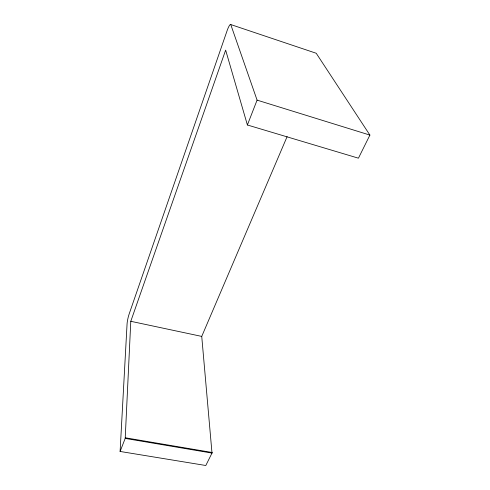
<?xml version="1.0" encoding="UTF-8"?>
<svg xmlns="http://www.w3.org/2000/svg" width="490" height="490" viewBox="0 0 490 490"><rect width="100%" height="100%" fill="white"/><g stroke="black" fill="none" stroke-linecap="round" stroke-linejoin="round"><path stroke-width="0.73" d="M230.612 24.5L315.995 53.183A9.506 2.689 -70.8 0 1 316.418 53.563L369.901 135.087L358.435 158.19L247.395 124.987L225.645 50.115L130.787 321.299L125.201 438.415L120.099 451.455L205.806 465.5L212.286 452.509L125.434 437.803L125.201 438.415L211.999 453.085L201.739 336.41L287.109 136.63M120.099 451.455L127.069 323.908A7.362 1.023 -77.1 0 1 129.201 313.857L227.47 29.621A9.831 1.617 -73.1 0 1 230.845 24.819L257.085 100.125L247.395 124.987M130.787 321.299L201.739 336.41M257.085 100.125L369.901 135.087"/></g></svg>
